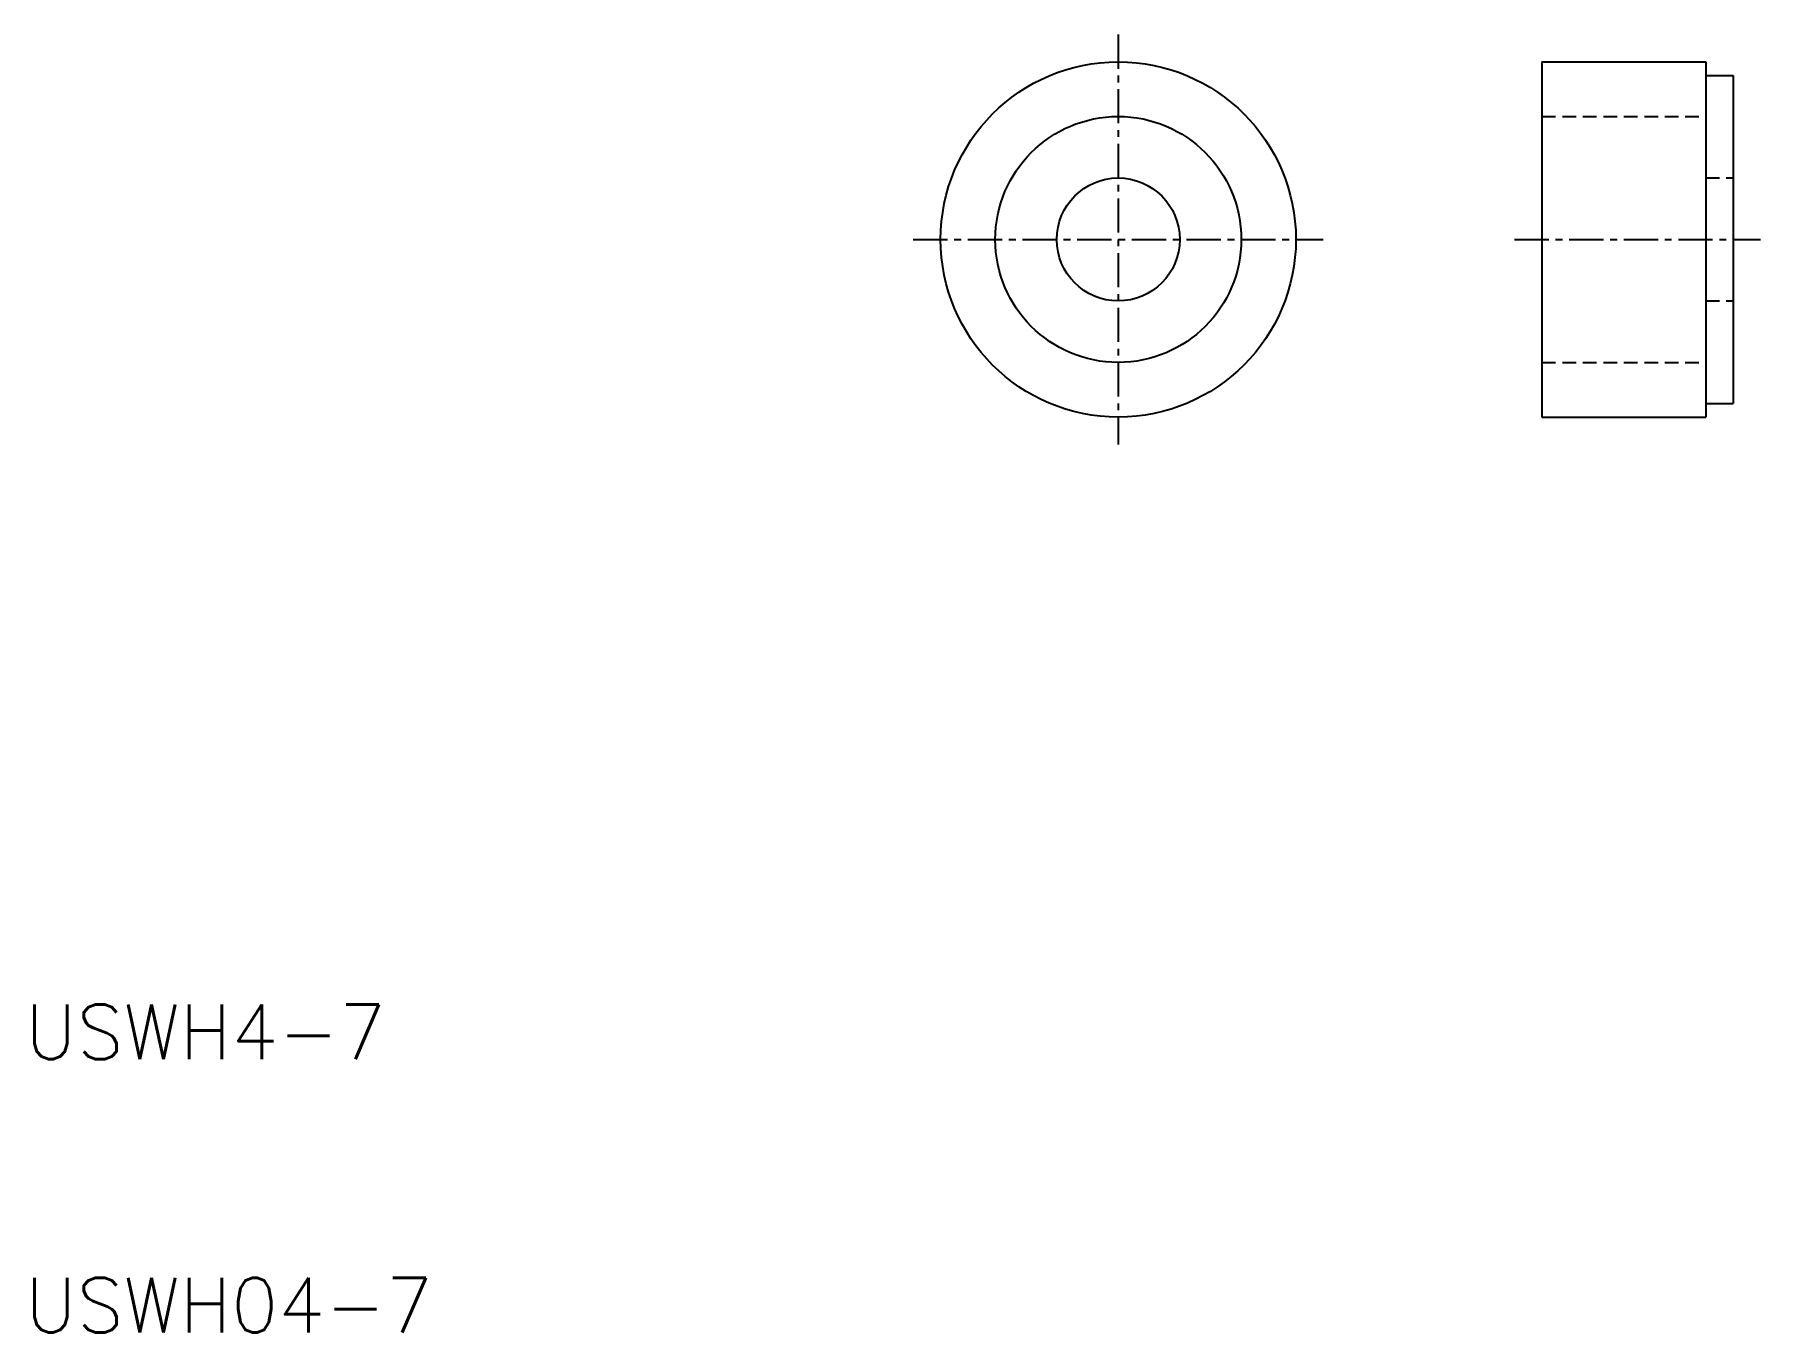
# Model space of a CAD drawing. Extents: x 10.3 to 73.5, y 10 to 57.5.
import ezdxf

# ---------------------------------------------------------------- set-up
doc = ezdxf.new("R2010")
doc.units = 0
doc.linetypes.add('CENTER', pattern=[2, 1.25, -0.25, 0.25, -0.25])
doc.linetypes.add('DASHED', pattern=[0.75, 0.5, -0.25])
doc.layers.get('0').update_dxf_attribs({"linetype": 'CONTINUOUS'})
doc.layers.add('CENTER', color=1, linetype='CENTER')
doc.styles.get("Standard").update_dxf_attribs({"font": 'txt.shx'})

msp = doc.modelspace()

# ---------------------------------------------------------------- linework, layer by layer
at = {"color": 7, "linetype": 'CONTINUOUS'}
for p, q in [((65.5, 56.5), (71.5, 56.5)), ((65.5, 56.5), (65.5, 43.5)), ((71.5, 56.5), (71.5, 43.5)), ((71.5, 56), (72.5, 56)), ((72.5, 56), (72.5, 44)), ((71.5, 44), (72.5, 44)), ((65.5, 43.5), (71.5, 43.5))]:
    msp.add_line(p, q, dxfattribs=at)
at = {"color": 3, "linetype": 'DASHED'}
for p, q in [((65.5, 54.5), (71.5, 54.5)), ((71.5, 52.25), (72.5, 52.25)), ((71.5, 47.75), (72.5, 47.75)), ((65.5, 45.5), (71.5, 45.5))]:
    msp.add_line(p, q, dxfattribs=at)
at = {"color": 7, "linetype": 'CONTINUOUS'}
for radius in [6.5, 4.5, 2.25]:
    msp.add_circle((50, 50), radius, dxfattribs=at)
at = {"layer": 'CENTER', "color": 1, "linetype": 'CENTER'}
for p, q in [((50, 57.5), (50, 42.5)), ((42.5, 50), (57.5, 50)), ((64.5, 50), (73.5, 50))]:
    msp.add_line(p, q, dxfattribs=at)

# ---------------------------------------------------------------- texts
at = {"color": 7, "linetype": 'CONTINUOUS'}
for s, p in [('USWH4-7', (10, 20)), ('USWH04-7', (10, 10))]:
    msp.add_text(s, height=2, dxfattribs=at).set_placement(p)

doc.saveas('drawing.dxf')
